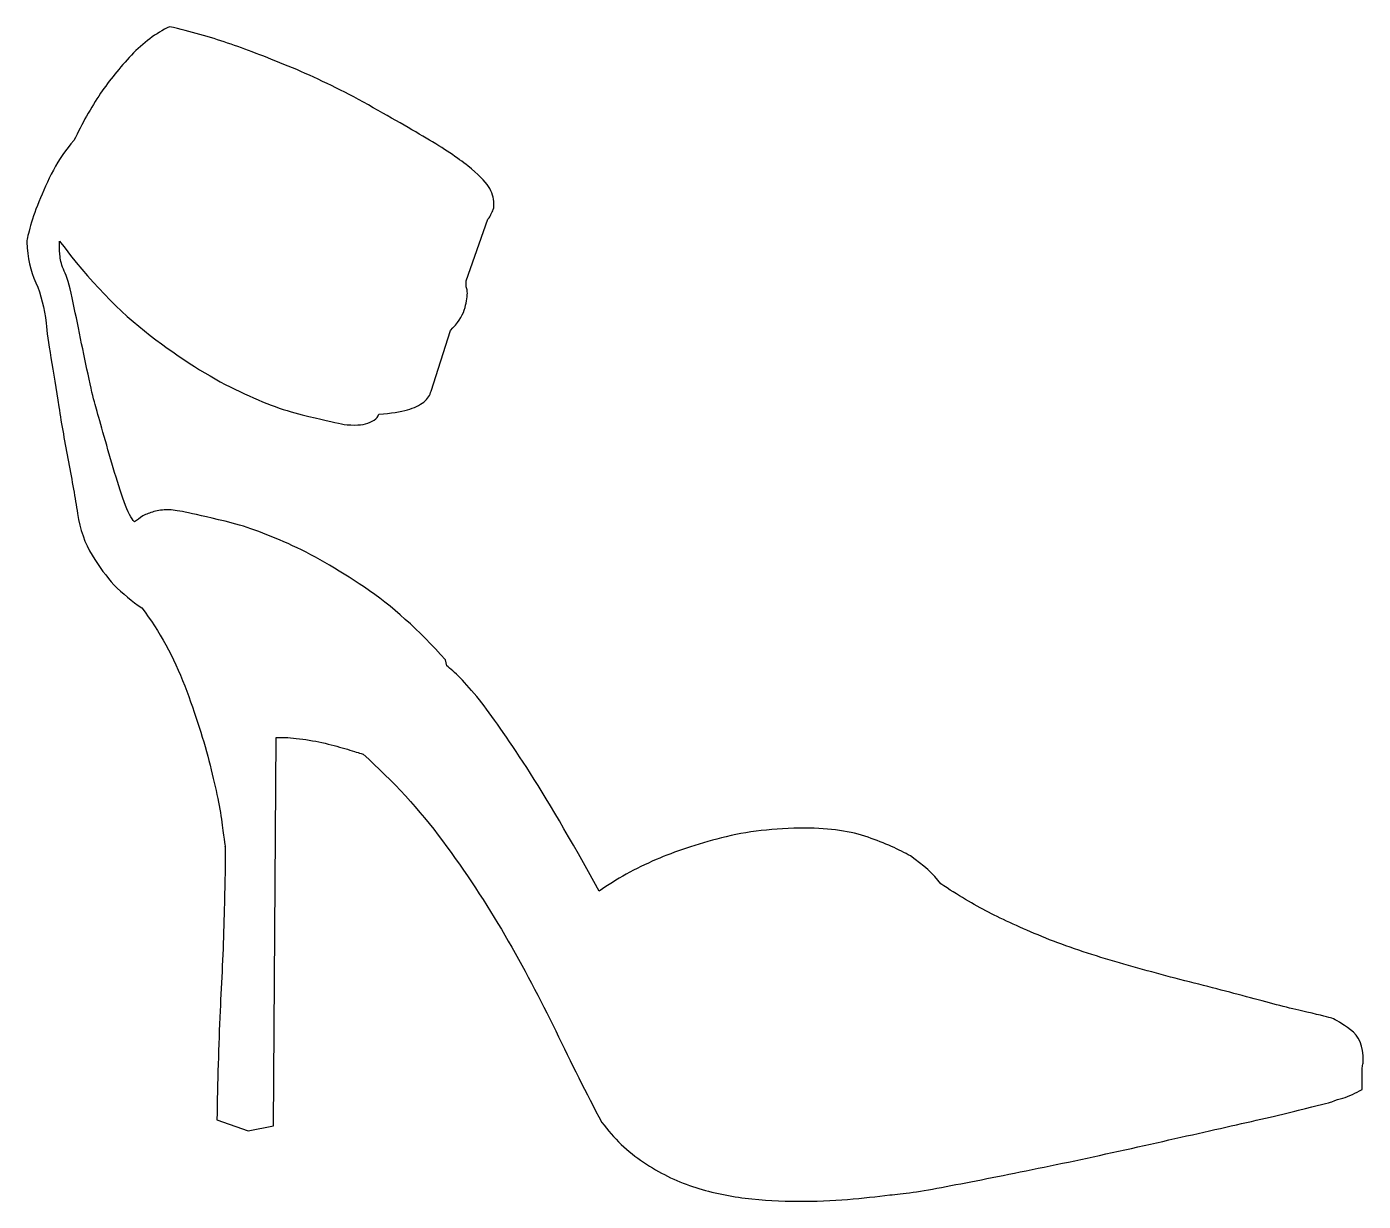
# Model space of a CAD drawing. Header units: centimetres. Extents: x -7.4 to 7.4, y -6.5 to 6.5.
import ezdxf

# ---------------------------------------------------------------- set-up
doc = ezdxf.new("R2010")
doc.units = ezdxf.units.CM
doc.header["$MEASUREMENT"] = 0
doc.layers.add('Camada 1', color=7, linetype='Continuous')

msp = doc.modelspace()

# ---------------------------------------------------------------- linework, layer by layer
at = {"layer": 'Camada 1'}
msp.add_open_spline([(7.02039, -4.45687), (7.06495, -4.47454), (7.13403, -4.51688), (7.22737, -4.58345), (7.22737, -4.58345), (7.32082, -4.65031), (7.36749, -4.76376), (7.36749, -4.92407), (7.36749, -4.92407), (7.36749, -4.94185), (7.36506, -4.95974), (7.36082, -4.97741), (7.36082, -4.97741), (7.35637, -4.99511), (7.35434, -5.01289), (7.35434, -5.03056), (7.35434, -5.03056), (7.35434, -5.03056), (7.35434, -5.24442), (7.35434, -5.24442), (7.35434, -5.24442), (7.31859, -5.26209), (7.28296, -5.27998), (7.24747, -5.29776), (7.24747, -5.29776), (7.2117, -5.31543), (7.17616, -5.32898), (7.14071, -5.33777), (7.14071, -5.33777), (7.10494, -5.34687), (7.06493, -5.36002), (7.02038, -5.3777), (7.02038, -5.3777), (6.99352, -5.38688), (6.87147, -5.41792), (6.65338, -5.47134), (6.65338, -5.47134), (6.4356, -5.52468), (6.1684, -5.5868), (5.85251, -5.65822), (5.85251, -5.65822), (5.53662, -5.72915), (5.18949, -5.80692), (4.8113, -5.89177), (4.8113, -5.89177), (4.43318, -5.97604), (4.0683, -6.05391), (3.71685, -6.12532), (3.71685, -6.12532), (3.36522, -6.19652), (3.04941, -6.25878), (2.76911, -6.3122), (2.76911, -6.3122), (2.48897, -6.36554), (2.28209, -6.39666), (2.14853, -6.40555), (2.14853, -6.40555), (2.0061, -6.4241), (1.85032, -6.44024), (1.68133, -6.45426), (1.68133, -6.45426), (1.51221, -6.46799), (1.32978, -6.47511), (1.13399, -6.47511), (1.13399, -6.47511), (0.94719, -6.47511), (0.75357, -6.46344), (0.55344, -6.44024), (0.55344, -6.44024), (0.35315, -6.41706), (0.15969, -6.37436), (-0.02711, -6.3121), (-0.02711, -6.3121), (-0.21406, -6.24979), (-0.3944, -6.16078), (-0.56776, -6.04532), (-0.56776, -6.04532), (-0.74133, -5.92935), (-0.89494, -5.78256), (-1.02829, -5.60487), (-1.02829, -5.60487), (-1.19741, -5.28446), (-1.3663, -4.94854), (-1.53542, -4.59681), (-1.53542, -4.59681), (-1.70452, -4.24547), (-1.8916, -3.8941), (-2.09618, -3.54247), (-2.09618, -3.54247), (-2.30084, -3.19102), (-2.53004, -2.84384), (-2.78359, -2.50126), (-2.78359, -2.50126), (-3.03714, -2.15889), (-3.32868, -1.84057), (-3.65783, -1.54693), (-3.65783, -1.54693), (-3.68461, -1.53815), (-3.73358, -1.52267), (-3.80462, -1.50044), (-3.80462, -1.50044), (-3.87593, -1.47811), (-3.95594, -1.45588), (-4.04494, -1.43358), (-4.04494, -1.43358), (-4.13403, -1.41135), (-4.22729, -1.39357), (-4.32516, -1.38013), (-4.32516, -1.38013), (-4.42306, -1.36679), (-4.50307, -1.36013), (-4.5653, -1.36013), (-4.5653, -1.36013), (-4.5653, -1.36013), (-4.61882, -1.3601), (-4.61882, -1.3601), (-4.61882, -1.3601), (-4.61882, -1.3601), (-4.6456, -5.64482), (-4.6456, -5.64482), (-4.6456, -5.64482), (-4.6456, -5.64482), (-4.92513, -5.69816), (-4.92513, -5.69816), (-4.92513, -5.69816), (-4.92513, -5.69816), (-5.27118, -5.57796), (-5.27118, -5.57796), (-5.27118, -5.57796), (-5.26364, -5.15963), (-5.25216, -4.75947), (-5.23649, -4.37665), (-5.23649, -4.37665), (-5.21725, -4.04761), (-5.20286, -3.71384), (-5.19299, -3.37565), (-5.19299, -3.37565), (-5.18352, -3.03733), (-5.17849, -2.766), (-5.17849, -2.56145), (-5.17849, -2.56145), (-5.17849, -2.57912), (-5.18979, -2.50126), (-5.21212, -2.32798), (-5.21212, -2.32798), (-5.23424, -2.15441), (-5.2788, -1.9342), (-5.34547, -1.66705), (-5.34547, -1.66705), (-5.41225, -1.40024), (-5.50578, -1.10878), (-5.62569, -0.79281), (-5.62569, -0.79281), (-5.74589, -0.47695), (-5.90371, -0.19004), (-6.09948, 0.06817), (-6.09948, 0.06817), (-6.20637, 0.13937), (-6.30879, 0.22396), (-6.40658, 0.32183), (-6.40658, 0.32183), (-6.48659, 0.41073), (-6.56679, 0.51966), (-6.6468, 0.64872), (-6.6468, 0.64872), (-6.7271, 0.77773), (-6.78034, 0.93119), (-6.80703, 1.10936), (-6.80703, 1.10936), (-6.83389, 1.27827), (-6.86704, 1.46718), (-6.90723, 1.67657), (-6.90723, 1.67657), (-6.94734, 1.88567), (-6.9828, 2.08813), (-7.01391, 2.28397), (-7.01391, 2.28397), (-7.04513, 2.47958), (-7.074, 2.65968), (-7.10069, 2.82454), (-7.10069, 2.82454), (-7.12755, 2.98911), (-7.14525, 3.11579), (-7.15403, 3.20488), (-7.15403, 3.20488), (-7.1717, 3.37398), (-7.20959, 3.52299), (-7.26767, 3.65208), (-7.26767, 3.65208), (-7.32556, 3.78094), (-7.3589, 3.93021), (-7.3675, 4.09923), (-7.3675, 4.09923), (-7.3675, 4.11701), (-7.35646, 4.16805), (-7.33416, 4.25261), (-7.33416, 4.25261), (-7.31223, 4.33714), (-7.27868, 4.43515), (-7.23415, 4.54627), (-7.23415, 4.54627), (-7.18959, 4.6575), (-7.13617, 4.77318), (-7.07394, 4.89338), (-7.07394, 4.89338), (-7.0116, 5.0135), (-6.93614, 5.12259), (-6.84703, 5.22046), (-6.84703, 5.22046), (-6.75813, 5.40726), (-6.66023, 5.5808), (-6.55347, 5.74103), (-6.55347, 5.74103), (-6.45557, 5.88335), (-6.34204, 6.02347), (-6.21303, 6.16137), (-6.21303, 6.16137), (-6.08405, 6.29932), (-5.94372, 6.4038), (-5.7924, 6.47511), (-5.7924, 6.47511), (-5.56115, 6.42166), (-5.3479, 6.36166), (-5.15232, 6.29498), (-5.15232, 6.29498), (-4.95685, 6.22812), (-4.73441, 6.14356), (-4.48536, 6.04132), (-4.48536, 6.04132), (-4.23625, 5.9389), (-3.97823, 5.81666), (-3.71124, 5.67442), (-3.71124, 5.67442), (-3.40869, 5.5053), (-3.15958, 5.36269), (-2.96371, 5.24712), (-2.96371, 5.24712), (-2.76794, 5.13136), (-2.61449, 5.0291), (-2.50328, 4.94002), (-2.50328, 4.94002), (-2.39223, 4.85093), (-2.31648, 4.77545), (-2.27629, 4.71322), (-2.27629, 4.71322), (-2.23628, 4.65091), (-2.21618, 4.58865), (-2.21618, 4.52634), (-2.21618, 4.52634), (-2.21618, 4.49078), (-2.22073, 4.46392), (-2.22952, 4.44622), (-2.22952, 4.44622), (-2.2386, 4.42833), (-2.24749, 4.41055), (-2.25627, 4.39288), (-2.25627, 4.39288), (-2.26527, 4.37499), (-2.27405, 4.36166), (-2.28294, 4.35269), (-2.28294, 4.35269), (-2.28294, 4.35269), (-2.52326, 3.67202), (-2.52326, 3.67202), (-2.52326, 3.67202), (-2.52326, 3.67202), (-2.52326, 3.63201), (-2.52326, 3.63201), (-2.52326, 3.63201), (-2.52326, 3.61423), (-2.52093, 3.59867), (-2.51641, 3.58534), (-2.51641, 3.58534), (-2.51215, 3.57182), (-2.50974, 3.55634), (-2.50974, 3.53848), (-2.50974, 3.53848), (-2.50974, 3.48522), (-2.52093, 3.42291), (-2.54326, 3.35168), (-2.54326, 3.35168), (-2.56549, 3.28048), (-2.61671, 3.2047), (-2.6969, 3.12469), (-2.6969, 3.12469), (-2.6969, 3.12469), (-2.91018, 2.45736), (-2.91018, 2.45736), (-2.91018, 2.45736), (-2.91926, 2.4128), (-2.94593, 2.3728), (-2.99048, 2.33734), (-2.99048, 2.33734), (-3.03504, 2.30167), (-3.09494, 2.27281), (-3.17071, 2.25048), (-3.17071, 2.25048), (-3.24628, 2.22825), (-3.35094, 2.21267), (-3.48429, 2.2037), (-3.48429, 2.2037), (-3.49326, 2.17682), (-3.51096, 2.15488), (-3.53763, 2.13721), (-3.53763, 2.13721), (-3.59116, 2.10144), (-3.66238, 2.08368), (-3.75128, 2.08368), (-3.75128, 2.08368), (-3.81351, 2.08368), (-3.86262, 2.08813), (-3.89807, 2.09691), (-3.89807, 2.09691), (-3.97827, 2.11461), (-4.12294, 2.14813), (-4.33204, 2.19703), (-4.33204, 2.19703), (-4.54106, 2.24593), (-4.78794, 2.33927), (-5.07232, 2.47736), (-5.07232, 2.47736), (-5.35672, 2.61516), (-5.66787, 2.81306), (-6.00606, 3.07124), (-6.00606, 3.07124), (-6.34417, 3.32945), (-6.67813, 3.67653), (-7.00727, 4.11245), (-7.00727, 4.11245), (-7.00727, 4.11245), (-7.00727, 4.05911), (-7.00727, 4.05911), (-7.00727, 4.05911), (-7.00727, 4.02366), (-7.00513, 3.98365), (-7.0006, 3.93909), (-7.0006, 3.93909), (-6.99615, 3.89453), (-6.9807, 3.84111), (-6.95393, 3.77878), (-6.95393, 3.77878), (-6.92726, 3.72544), (-6.89826, 3.62744), (-6.86707, 3.4852), (-6.86707, 3.4852), (-6.83606, 3.34277), (-6.80484, 3.19366), (-6.77383, 3.03811), (-6.77383, 3.03811), (-6.7425, 2.88232), (-6.71141, 2.73305), (-6.68009, 2.59081), (-6.68009, 2.59081), (-6.64908, 2.44857), (-6.62453, 2.34623), (-6.60685, 2.284), (-6.60685, 2.284), (-6.58907, 2.22177), (-6.56229, 2.12813), (-6.52684, 2.00357), (-6.52684, 2.00357), (-6.49139, 1.87903), (-6.4535, 1.74769), (-6.41328, 1.60982), (-6.41328, 1.60982), (-6.37327, 1.47171), (-6.33335, 1.34725), (-6.29297, 1.23615), (-6.29297, 1.23615), (-6.25296, 1.12481), (-6.21526, 1.05129), (-6.17973, 1.01573), (-6.17973, 1.01573), (-6.15306, 1.0334), (-6.12184, 1.05574), (-6.08617, 1.08248), (-6.08617, 1.08248), (-6.05061, 1.10026), (-6.0106, 1.11582), (-5.96605, 1.12934), (-5.96605, 1.12934), (-5.92149, 1.14268), (-5.86815, 1.14934), (-5.80592, 1.14934), (-5.80592, 1.14934), (-5.77047, 1.14934), (-5.70813, 1.14026), (-5.61904, 1.12246), (-5.61904, 1.12246), (-5.53014, 1.10479), (-5.38345, 1.07124), (-5.17898, 1.02247), (-5.17898, 1.02247), (-4.9744, 0.97355), (-4.74316, 0.89113), (-4.48516, 0.77556), (-4.48516, 0.77556), (-4.22724, 0.6598), (-3.94713, 0.49968), (-3.64447, 0.29492), (-3.64447, 0.29492), (-3.34184, 0.09026), (-3.04371, -0.17683), (-2.75005, -0.50597), (-2.75005, -0.50597), (-2.75005, -0.50597), (-2.7369, -0.57265), (-2.7369, -0.57265), (-2.7369, -0.57265), (-2.65668, -0.6261), (-2.53658, -0.75066), (-2.37646, -0.94643), (-2.37646, -0.94643), (-2.24292, -1.11555), (-2.06946, -1.36455), (-1.85581, -1.69377), (-1.85581, -1.69377), (-1.64216, -2.02296), (-1.37535, -2.47696), (-1.05492, -3.0554), (-1.05492, -3.0554), (-0.86812, -2.92194), (-0.65902, -2.80637), (-0.42767, -2.70832), (-0.42767, -2.70832), (-0.22301, -2.61921), (0.0172, -2.5392), (0.29319, -2.468), (0.29319, -2.468), (0.5691, -2.39696), (0.87607, -2.36121), (1.21428, -2.36121), (1.21428, -2.36121), (1.48995, -2.36121), (1.72138, -2.39484), (1.90818, -2.4613), (1.90818, -2.4613), (2.095, -2.52816), (2.25084, -2.59708), (2.37541, -2.66818), (2.37541, -2.66818), (2.51784, -2.76608), (2.62925, -2.86831), (2.70926, -2.9751), (2.70926, -2.9751), (2.89606, -3.09985), (3.07182, -3.20441), (3.23647, -3.28887), (3.23647, -3.28887), (3.40115, -3.3734), (3.59673, -3.46252), (3.8239, -3.55605), (3.8239, -3.55605), (4.05067, -3.6494), (4.30192, -3.73618), (4.57791, -3.81619), (4.57791, -3.81619), (4.84472, -3.89628), (5.11859, -3.97206), (5.39867, -4.04318), (5.39867, -4.04318), (5.67892, -4.11438), (5.93501, -4.18098), (6.16633, -4.24328), (6.16633, -4.24328), (6.39776, -4.30554), (6.59122, -4.35451), (6.74698, -4.39007), (6.74698, -4.39007), (6.9027, -4.42567), (6.99353, -4.44787), (7.02039, -4.45687)], degree=3, knots=[0, 0, 0, 0, 0.00840336, 0.00840336, 0.00840336, 0.00840336, 0.01680672, 0.01680672, 0.01680672, 0.01680672, 0.02521008, 0.02521008, 0.02521008, 0.02521008, 0.03361345, 0.03361345, 0.03361345, 0.03361345, 0.04201681, 0.04201681, 0.04201681, 0.04201681, 0.05042017, 0.05042017, 0.05042017, 0.05042017, 0.05882353, 0.05882353, 0.05882353, 0.05882353, 0.06722689, 0.06722689, 0.06722689, 0.06722689, 0.07563025, 0.07563025, 0.07563025, 0.07563025, 0.08403361, 0.08403361, 0.08403361, 0.08403361, 0.09243697, 0.09243697, 0.09243697, 0.09243697, 0.10084034, 0.10084034, 0.10084034, 0.10084034, 0.1092437, 0.1092437, 0.1092437, 0.1092437, 0.11764706, 0.11764706, 0.11764706, 0.11764706, 0.12605042, 0.12605042, 0.12605042, 0.12605042, 0.13445378, 0.13445378, 0.13445378, 0.13445378, 0.14285714, 0.14285714, 0.14285714, 0.14285714, 0.1512605, 0.1512605, 0.1512605, 0.1512605, 0.15966387, 0.15966387, 0.15966387, 0.15966387, 0.16806723, 0.16806723, 0.16806723, 0.16806723, 0.17647059, 0.17647059, 0.17647059, 0.17647059, 0.18487395, 0.18487395, 0.18487395, 0.18487395, 0.19327731, 0.19327731, 0.19327731, 0.19327731, 0.20168067, 0.20168067, 0.20168067, 0.20168067, 0.21008403, 0.21008403, 0.21008403, 0.21008403, 0.21848739, 0.21848739, 0.21848739, 0.21848739, 0.22689076, 0.22689076, 0.22689076, 0.22689076, 0.23529412, 0.23529412, 0.23529412, 0.23529412, 0.24369748, 0.24369748, 0.24369748, 0.24369748, 0.25210084, 0.25210084, 0.25210084, 0.25210084, 0.2605042, 0.2605042, 0.2605042, 0.2605042, 0.26890756, 0.26890756, 0.26890756, 0.26890756, 0.27731092, 0.27731092, 0.27731092, 0.27731092, 0.28571429, 0.28571429, 0.28571429, 0.28571429, 0.29411765, 0.29411765, 0.29411765, 0.29411765, 0.30252101, 0.30252101, 0.30252101, 0.30252101, 0.31092437, 0.31092437, 0.31092437, 0.31092437, 0.31932773, 0.31932773, 0.31932773, 0.31932773, 0.32773109, 0.32773109, 0.32773109, 0.32773109, 0.33613445, 0.33613445, 0.33613445, 0.33613445, 0.34453782, 0.34453782, 0.34453782, 0.34453782, 0.35294118, 0.35294118, 0.35294118, 0.35294118, 0.36134454, 0.36134454, 0.36134454, 0.36134454, 0.3697479, 0.3697479, 0.3697479, 0.3697479, 0.37815126, 0.37815126, 0.37815126, 0.37815126, 0.38655462, 0.38655462, 0.38655462, 0.38655462, 0.39495798, 0.39495798, 0.39495798, 0.39495798, 0.40336134, 0.40336134, 0.40336134, 0.40336134, 0.41176471, 0.41176471, 0.41176471, 0.41176471, 0.42016807, 0.42016807, 0.42016807, 0.42016807, 0.42857143, 0.42857143, 0.42857143, 0.42857143, 0.43697479, 0.43697479, 0.43697479, 0.43697479, 0.44537815, 0.44537815, 0.44537815, 0.44537815, 0.45378151, 0.45378151, 0.45378151, 0.45378151, 0.46218487, 0.46218487, 0.46218487, 0.46218487, 0.47058824, 0.47058824, 0.47058824, 0.47058824, 0.4789916, 0.4789916, 0.4789916, 0.4789916, 0.48739496, 0.48739496, 0.48739496, 0.48739496, 0.49579832, 0.49579832, 0.49579832, 0.49579832, 0.50420168, 0.50420168, 0.50420168, 0.50420168, 0.51260504, 0.51260504, 0.51260504, 0.51260504, 0.5210084, 0.5210084, 0.5210084, 0.5210084, 0.52941176, 0.52941176, 0.52941176, 0.52941176, 0.53781513, 0.53781513, 0.53781513, 0.53781513, 0.54621849, 0.54621849, 0.54621849, 0.54621849, 0.55462185, 0.55462185, 0.55462185, 0.55462185, 0.56302521, 0.56302521, 0.56302521, 0.56302521, 0.57142857, 0.57142857, 0.57142857, 0.57142857, 0.57983193, 0.57983193, 0.57983193, 0.57983193, 0.58823529, 0.58823529, 0.58823529, 0.58823529, 0.59663866, 0.59663866, 0.59663866, 0.59663866, 0.60504202, 0.60504202, 0.60504202, 0.60504202, 0.61344538, 0.61344538, 0.61344538, 0.61344538, 0.62184874, 0.62184874, 0.62184874, 0.62184874, 0.6302521, 0.6302521, 0.6302521, 0.6302521, 0.63865546, 0.63865546, 0.63865546, 0.63865546, 0.64705882, 0.64705882, 0.64705882, 0.64705882, 0.65546218, 0.65546218, 0.65546218, 0.65546218, 0.66386555, 0.66386555, 0.66386555, 0.66386555, 0.67226891, 0.67226891, 0.67226891, 0.67226891, 0.68067227, 0.68067227, 0.68067227, 0.68067227, 0.68907563, 0.68907563, 0.68907563, 0.68907563, 0.69747899, 0.69747899, 0.69747899, 0.69747899, 0.70588235, 0.70588235, 0.70588235, 0.70588235, 0.71428571, 0.71428571, 0.71428571, 0.71428571, 0.72268908, 0.72268908, 0.72268908, 0.72268908, 0.73109244, 0.73109244, 0.73109244, 0.73109244, 0.7394958, 0.7394958, 0.7394958, 0.7394958, 0.74789916, 0.74789916, 0.74789916, 0.74789916, 0.75630252, 0.75630252, 0.75630252, 0.75630252, 0.76470588, 0.76470588, 0.76470588, 0.76470588, 0.77310924, 0.77310924, 0.77310924, 0.77310924, 0.78151261, 0.78151261, 0.78151261, 0.78151261, 0.78991597, 0.78991597, 0.78991597, 0.78991597, 0.79831933, 0.79831933, 0.79831933, 0.79831933, 0.80672269, 0.80672269, 0.80672269, 0.80672269, 0.81512605, 0.81512605, 0.81512605, 0.81512605, 0.82352941, 0.82352941, 0.82352941, 0.82352941, 0.83193277, 0.83193277, 0.83193277, 0.83193277, 0.84033613, 0.84033613, 0.84033613, 0.84033613, 0.8487395, 0.8487395, 0.8487395, 0.8487395, 0.85714286, 0.85714286, 0.85714286, 0.85714286, 0.86554622, 0.86554622, 0.86554622, 0.86554622, 0.87394958, 0.87394958, 0.87394958, 0.87394958, 0.88235294, 0.88235294, 0.88235294, 0.88235294, 0.8907563, 0.8907563, 0.8907563, 0.8907563, 0.89915966, 0.89915966, 0.89915966, 0.89915966, 0.90756303, 0.90756303, 0.90756303, 0.90756303, 0.91596639, 0.91596639, 0.91596639, 0.91596639, 0.92436975, 0.92436975, 0.92436975, 0.92436975, 0.93277311, 0.93277311, 0.93277311, 0.93277311, 0.94117647, 0.94117647, 0.94117647, 0.94117647, 0.94957983, 0.94957983, 0.94957983, 0.94957983, 0.95798319, 0.95798319, 0.95798319, 0.95798319, 0.96638655, 0.96638655, 0.96638655, 0.96638655, 0.97478992, 0.97478992, 0.97478992, 0.97478992, 0.98319328, 0.98319328, 0.98319328, 0.98319328, 1, 1, 1, 1], dxfattribs=at)

doc.saveas('drawing.dxf')
